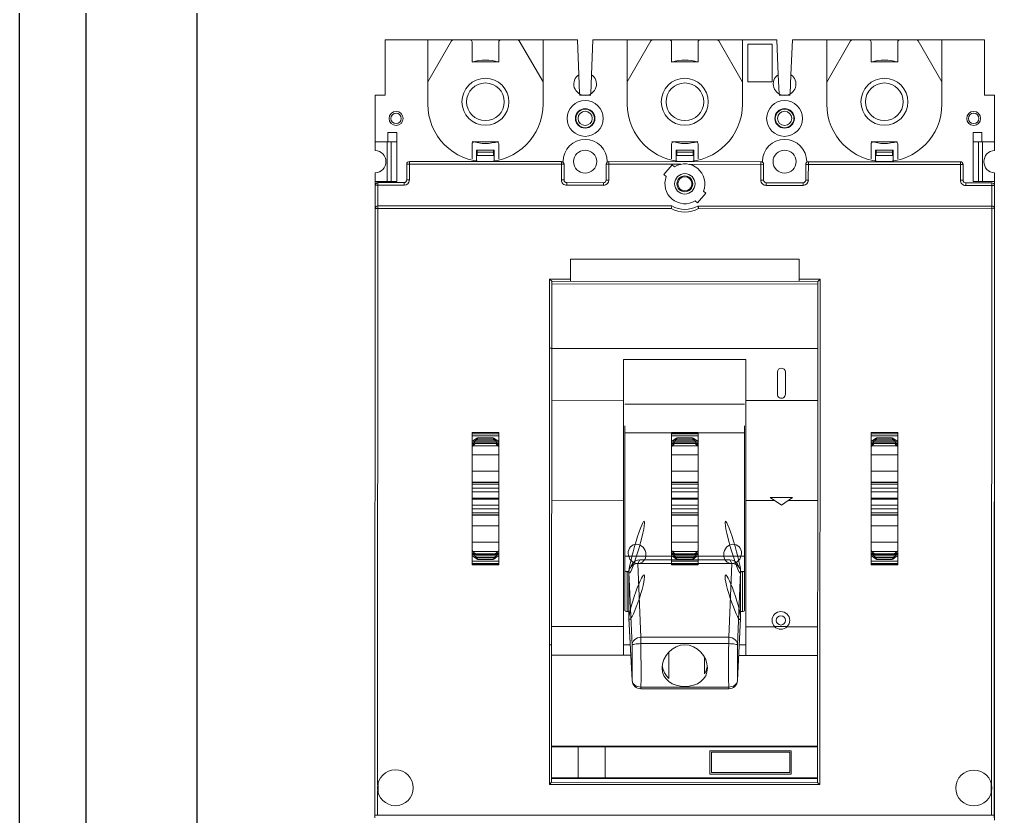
# Model space of a CAD drawing. Header units: millimetres. Extents: x -6000 to 26000, y -6000 to 26000.
# Drawn here: x 78.19 to 108.79, y -4424.96 to -4399.95 of the extents above; entities that cross this region are included whole.
import ezdxf

# ---------------------------------------------------------------- set-up
doc = ezdxf.new("R2010")
doc.units = ezdxf.units.MM
doc.header["$MEASUREMENT"] = 0
doc.layers.add('Чертеж и Рисунок_Ном._пера__21', color=7, linetype='Continuous', lineweight=30)
doc.layers.add('Чертеж и Рисунок_Ном._пера__7', color=7, linetype='Continuous', lineweight=15)

msp = doc.modelspace()

# ---------------------------------------------------------------- linework, layer by layer
at = {"layer": 'Чертеж и Рисунок_Ном._пера__21', "color": 7, "linetype": 'Continuous', "lineweight": 30}
for p, q in [((78.19, -4613.632), (78.19, -4363.252)), ((80.281, -4554.544), (80.281, -4371.272)), ((83.759, -4371.272), (83.759, -4554.544))]:
    msp.add_line(p, q, dxfattribs=at)
at = {"layer": 'Чертеж и Рисунок_Ном._пера__7', "color": 7, "linetype": 'Continuous', "lineweight": 15}
for p, q in [((89.666, -4400.588), (89.666, -4402.327)), ((89.666, -4400.588), (95.696, -4400.588)), ((91.002, -4400.588), (91.002, -4402.605)), ((91.002, -4401.913), (91.747, -4400.623)), ((93.873, -4400.623), (94.618, -4401.913)), ((94.618, -4400.588), (94.618, -4402.605)), ((95.696, -4400.588), (95.742, -4401.685)), ((96.138, -4401.685), (96.183, -4400.588)), ((96.183, -4400.588), (101.956, -4400.588)), ((97.261, -4400.588), (97.261, -4402.605)), ((97.261, -4401.91), (98.004, -4400.623)), ((100.131, -4400.623), (100.878, -4401.917)), ((100.878, -4400.588), (100.878, -4402.605)), ((101.956, -4400.588), (102.001, -4401.685)), ((102.399, -4401.685), (102.443, -4400.588)), ((102.443, -4400.588), (108.473, -4400.588)), ((103.521, -4400.588), (103.521, -4402.605)), ((103.521, -4401.918), (104.268, -4400.623)), ((106.395, -4400.623), (107.137, -4401.908)), ((107.137, -4400.588), (107.137, -4402.605)), ((108.473, -4400.588), (108.473, -4402.327)), ((92.393, -4400.658), (92.393, -4401.284)), ((93.227, -4400.658), (93.227, -4401.284)), ((98.65, -4400.658), (98.65, -4401.284)), ((99.485, -4400.658), (99.485, -4401.284)), ((101.045, -4400.727), (101.045, -4401.91)), ((101.81, -4400.727), (101.045, -4400.727)), ((101.81, -4401.91), (101.81, -4400.727)), ((104.914, -4400.658), (104.914, -4401.284)), ((105.749, -4400.658), (105.749, -4401.284)), ((93.227, -4401.284), (92.393, -4401.284)), ((99.485, -4401.284), (98.65, -4401.284)), ((105.749, -4401.284), (104.914, -4401.284)), ((95.74, -4401.685), (95.764, -4402.283)), ((96.115, -4402.284), (96.139, -4401.685)), ((102.001, -4401.685), (102.024, -4402.283)), ((102.375, -4402.284), (102.399, -4401.685)), ((101.045, -4401.91), (101.81, -4401.91)), ((89.353, -4402.327), (89.353, -4404.059)), ((89.353, -4402.327), (89.666, -4402.327)), ((96.114, -4402.327), (95.766, -4402.327)), ((102.373, -4402.327), (102.025, -4402.327)), ((108.786, -4402.327), (108.473, -4402.327)), ((108.786, -4404.059), (108.786, -4402.327)), ((89.75, -4403.495), (89.75, -4403.787)), ((89.75, -4403.495), (90.028, -4403.495)), ((90.028, -4403.495), (90.028, -4405.039)), ((108.111, -4405.039), (108.111, -4403.495)), ((108.389, -4403.495), (108.111, -4403.495)), ((108.389, -4403.787), (108.389, -4403.495)), ((89.353, -4403.787), (90.028, -4403.787)), ((89.729, -4405.039), (89.729, -4403.787)), ((89.854, -4405.039), (89.854, -4403.787)), ((92.393, -4404.329), (92.393, -4403.857)), ((92.462, -4403.787), (93.158, -4403.787)), ((93.227, -4403.857), (93.227, -4404.329)), ((98.65, -4404.329), (98.65, -4403.857)), ((98.72, -4403.787), (99.415, -4403.787)), ((99.485, -4403.857), (99.485, -4404.33)), ((104.914, -4404.33), (104.914, -4403.857)), ((104.984, -4403.787), (105.68, -4403.787)), ((105.749, -4403.857), (105.749, -4404.328)), ((108.786, -4403.787), (108.111, -4403.787)), ((108.285, -4405.039), (108.285, -4403.787)), ((108.41, -4405.039), (108.41, -4403.787)), ((92.532, -4404.052), (92.532, -4404.375)), ((93.088, -4404.052), (92.532, -4404.052)), ((93.088, -4404.121), (92.532, -4404.121)), ((92.553, -4404.052), (92.553, -4404.219)), ((92.553, -4404.219), (93.067, -4404.219)), ((93.067, -4404.219), (93.067, -4404.052)), ((93.088, -4404.411), (93.088, -4404.052)), ((98.791, -4404.052), (98.791, -4404.375)), ((99.348, -4404.052), (98.791, -4404.052)), ((99.348, -4404.121), (98.791, -4404.121)), ((98.812, -4404.052), (98.812, -4404.219)), ((98.812, -4404.219), (99.327, -4404.219)), ((99.327, -4404.219), (99.327, -4404.052)), ((99.348, -4404.374), (99.348, -4404.052)), ((105.051, -4404.052), (105.051, -4404.375)), ((105.607, -4404.052), (105.051, -4404.052)), ((105.607, -4404.121), (105.051, -4404.121)), ((105.072, -4404.052), (105.072, -4404.219)), ((105.072, -4404.219), (105.586, -4404.219)), ((105.586, -4404.219), (105.586, -4404.052)), ((105.607, -4404.374), (105.607, -4404.052)), ((90.341, -4404.987), (90.341, -4404.493)), ((95.279, -4404.495), (90.341, -4404.493)), ((90.425, -4404.41), (90.425, -4404.987)), ((90.425, -4404.41), (95.196, -4404.412)), ((95.196, -4404.989), (95.196, -4404.412)), ((95.244, -4404.413), (95.244, -4404.432)), ((95.279, -4404.495), (95.279, -4404.989)), ((96.601, -4404.99), (96.601, -4404.496)), ((98.939, -4404.497), (96.601, -4404.496)), ((96.635, -4404.433), (96.635, -4404.413)), ((96.684, -4404.412), (96.684, -4404.99)), ((96.684, -4404.412), (101.455, -4404.414)), ((98.672, -4404.512), (98.413, -4404.82)), ((98.745, -4404.573), (98.672, -4404.512)), ((101.539, -4404.498), (99.201, -4404.497)), ((101.455, -4404.992), (101.455, -4404.414)), ((101.504, -4404.413), (101.504, -4404.434)), ((101.539, -4404.498), (101.539, -4404.992)), ((102.86, -4404.992), (102.86, -4404.498)), ((107.798, -4404.501), (102.86, -4404.498)), ((102.895, -4404.435), (102.895, -4404.413)), ((102.944, -4404.415), (102.943, -4404.992)), ((102.944, -4404.415), (107.715, -4404.417)), ((107.715, -4404.994), (107.715, -4404.417)), ((107.798, -4404.501), (107.798, -4404.994)), ((89.353, -4404.767), (89.353, -4405.153)), ((98.413, -4404.82), (98.486, -4404.882)), ((108.786, -4405.162), (108.786, -4404.767)), ((89.345, -4424.996), (89.353, -4405.153)), ((89.353, -4405.039), (90.028, -4405.039)), ((90.258, -4405.154), (89.353, -4405.153)), ((89.437, -4405.07), (89.429, -4423.969)), ((89.437, -4405.07), (90.258, -4405.07)), ((90.258, -4405.154), (90.258, -4405.07)), ((90.341, -4404.987), (90.425, -4404.987)), ((95.196, -4404.989), (95.279, -4404.989)), ((95.363, -4405.072), (95.362, -4405.156)), ((96.517, -4405.156), (95.362, -4405.156)), ((95.363, -4405.072), (96.517, -4405.073)), ((96.517, -4405.156), (96.517, -4405.073)), ((96.601, -4404.99), (96.684, -4404.99)), ((101.455, -4404.992), (101.539, -4404.992)), ((101.622, -4405.075), (101.622, -4405.159)), ((101.622, -4405.075), (102.777, -4405.076)), ((102.777, -4405.159), (101.622, -4405.159)), ((102.777, -4405.159), (102.777, -4405.076)), ((102.86, -4404.992), (102.943, -4404.992)), ((107.715, -4404.994), (107.798, -4404.994)), ((107.882, -4405.078), (107.881, -4405.161)), ((108.786, -4405.162), (107.881, -4405.161)), ((107.882, -4405.078), (108.702, -4405.078)), ((108.786, -4405.039), (108.111, -4405.039)), ((108.694, -4423.977), (108.702, -4405.078)), ((108.777, -4425.004), (108.786, -4405.162)), ((99.467, -4405.706), (99.726, -4405.397)), ((99.726, -4405.397), (99.653, -4405.336)), ((99.715, -4405.411), (99.715, -4405.387)), ((89.437, -4405.8), (98.66, -4405.804)), ((99.394, -4405.644), (99.467, -4405.706)), ((99.478, -4405.805), (108.702, -4405.809)), ((98.638, -4405.888), (89.353, -4405.884)), ((99.5, -4405.888), (108.785, -4405.892)), ((108.786, -4425.078), (108.786, -4405.892)), ((95.481, -4407.474), (95.481, -4408.168)), ((102.658, -4407.474), (95.481, -4407.474)), ((102.658, -4408.171), (102.658, -4407.474)), ((94.819, -4423.955), (94.826, -4408.098)), ((94.895, -4408.167), (94.826, -4408.098)), ((94.826, -4408.098), (95.481, -4408.098)), ((94.895, -4408.167), (94.889, -4422.75)), ((94.895, -4408.167), (103.241, -4408.171)), ((103.241, -4408.254), (94.895, -4408.251)), ((102.658, -4408.101), (103.311, -4408.101)), ((103.24, -4411.905), (103.241, -4408.171)), ((103.241, -4408.171), (103.311, -4408.101)), ((103.311, -4408.101), (103.304, -4423.959)), ((94.825, -4410.268), (94.894, -4410.268)), ((94.894, -4410.274), (103.24, -4410.277)), ((97.147, -4411.902), (97.148, -4410.621)), ((100.987, -4410.623), (97.148, -4410.621)), ((100.987, -4410.623), (100.983, -4419.903)), ((101.974, -4411.71), (101.974, -4411.015)), ((102.224, -4411.015), (102.224, -4411.711)), ((94.894, -4411.901), (97.147, -4411.902)), ((97.144, -4419.902), (97.147, -4411.902)), ((103.24, -4411.905), (100.986, -4411.904)), ((103.234, -4423.889), (103.24, -4411.905)), ((100.945, -4412.018), (97.19, -4412.018)), ((97.19, -4418.505), (97.19, -4412.7)), ((100.945, -4418.505), (100.945, -4412.7)), ((92.393, -4417.058), (92.393, -4412.912)), ((92.393, -4412.912), (93.227, -4412.912)), ((92.393, -4412.916), (93.227, -4412.916)), ((93.227, -4412.951), (92.393, -4412.951)), ((93.227, -4412.952), (92.393, -4412.952)), ((92.393, -4413.02), (93.227, -4413.02)), ((92.407, -4413.185), (92.546, -4413.088)), ((92.526, -4413.137), (93.094, -4413.137)), ((92.546, -4413.088), (93.074, -4413.088)), ((92.564, -4413.079), (93.056, -4413.079)), ((93.074, -4413.088), (93.213, -4413.185)), ((93.227, -4413.262), (93.227, -4412.912)), ((100.945, -4412.919), (97.19, -4412.919)), ((98.65, -4417.058), (98.65, -4412.912)), ((98.65, -4412.912), (99.485, -4412.912)), ((98.65, -4412.916), (99.485, -4412.916)), ((99.485, -4412.951), (98.65, -4412.951)), ((99.485, -4412.952), (98.65, -4412.952)), ((98.65, -4413.02), (99.485, -4413.02)), ((98.664, -4413.185), (98.804, -4413.088)), ((98.784, -4413.137), (99.351, -4413.137)), ((98.804, -4413.088), (99.331, -4413.088)), ((98.822, -4413.079), (99.313, -4413.079)), ((99.331, -4413.088), (99.471, -4413.185)), ((99.485, -4413.262), (99.485, -4412.912)), ((104.914, -4412.912), (105.749, -4412.912)), ((104.914, -4417.058), (104.914, -4412.912)), ((104.914, -4412.916), (105.749, -4412.916)), ((105.749, -4412.951), (104.914, -4412.951)), ((105.749, -4412.952), (104.914, -4412.952)), ((104.914, -4413.02), (105.749, -4413.02)), ((104.929, -4413.185), (105.068, -4413.088)), ((105.048, -4413.137), (105.616, -4413.137)), ((105.068, -4413.088), (105.596, -4413.088)), ((105.086, -4413.079), (105.578, -4413.079)), ((105.596, -4413.088), (105.735, -4413.185)), ((105.749, -4413.262), (105.749, -4412.912)), ((92.393, -4413.185), (93.227, -4413.185)), ((92.393, -4413.234), (93.227, -4413.234)), ((92.393, -4413.235), (93.227, -4413.235)), ((92.393, -4413.326), (93.227, -4413.326)), ((92.407, -4413.185), (93.213, -4413.185)), ((92.482, -4413.259), (92.449, -4413.254)), ((93.171, -4413.254), (92.449, -4413.254)), ((93.171, -4413.254), (93.138, -4413.259)), ((93.227, -4413.262), (93.227, -4413.355)), ((93.227, -4413.355), (93.227, -4417.058)), ((98.65, -4413.185), (99.485, -4413.185)), ((98.65, -4413.234), (99.485, -4413.234)), ((98.65, -4413.235), (99.485, -4413.235)), ((98.65, -4413.326), (99.485, -4413.326)), ((98.664, -4413.185), (99.471, -4413.185)), ((99.428, -4413.254), (98.706, -4413.254)), ((98.74, -4413.259), (98.706, -4413.254)), ((99.428, -4413.254), (99.395, -4413.259)), ((99.485, -4413.262), (99.485, -4413.355)), ((99.485, -4413.355), (99.485, -4417.058)), ((104.914, -4413.185), (105.749, -4413.185)), ((104.914, -4413.234), (105.749, -4413.234)), ((104.914, -4413.235), (105.749, -4413.235)), ((104.914, -4413.326), (105.749, -4413.326)), ((104.929, -4413.185), (105.735, -4413.185)), ((105.693, -4413.254), (104.971, -4413.254)), ((105.004, -4413.259), (104.971, -4413.254)), ((105.693, -4413.254), (105.66, -4413.259)), ((105.749, -4413.262), (105.749, -4413.355)), ((105.749, -4413.355), (105.749, -4417.058)), ((93.227, -4413.616), (92.393, -4413.616)), ((99.485, -4413.616), (98.65, -4413.616)), ((105.749, -4413.616), (104.914, -4413.616)), ((92.393, -4414.126), (93.227, -4414.126)), ((98.65, -4414.126), (99.485, -4414.126)), ((104.914, -4414.126), (105.749, -4414.126)), ((92.393, -4414.471), (93.227, -4414.47)), ((93.227, -4414.471), (92.393, -4414.471)), ((92.393, -4414.475), (93.227, -4414.475)), ((92.393, -4414.534), (93.227, -4414.534)), ((92.393, -4414.662), (93.227, -4414.662)), ((98.65, -4414.47), (99.485, -4414.47)), ((99.485, -4414.471), (98.65, -4414.471)), ((98.65, -4414.475), (99.485, -4414.475)), ((98.65, -4414.534), (99.485, -4414.534)), ((98.65, -4414.662), (99.485, -4414.662)), ((104.914, -4414.47), (105.749, -4414.47)), ((105.749, -4414.475), (104.914, -4414.471)), ((104.914, -4414.475), (105.749, -4414.475)), ((104.914, -4414.534), (105.749, -4414.534)), ((104.914, -4414.662), (105.749, -4414.662)), ((92.393, -4414.776), (93.227, -4414.776)), ((93.227, -4414.966), (92.393, -4414.966)), ((98.65, -4414.776), (99.485, -4414.776)), ((99.485, -4414.966), (98.65, -4414.966)), ((102.445, -4414.952), (101.75, -4414.951)), ((101.75, -4414.951), (102.098, -4415.195)), ((102.098, -4415.195), (102.445, -4414.952)), ((104.914, -4414.776), (105.749, -4414.776)), ((105.749, -4414.966), (104.914, -4414.966)), ((93.227, -4415.005), (92.393, -4415.005)), ((92.393, -4415.195), (93.227, -4415.195)), ((92.393, -4415.308), (93.227, -4415.308)), ((94.892, -4415.039), (97.146, -4415.04)), ((99.485, -4415.005), (98.65, -4415.005)), ((98.65, -4415.195), (99.485, -4415.195)), ((98.65, -4415.308), (99.485, -4415.308)), ((100.985, -4415.041), (101.879, -4415.042)), ((102.316, -4415.042), (103.238, -4415.042)), ((105.749, -4415.005), (104.914, -4415.005)), ((104.914, -4415.195), (105.749, -4415.195)), ((104.914, -4415.308), (105.749, -4415.308)), ((92.393, -4415.436), (93.227, -4415.436)), ((92.393, -4415.499), (93.227, -4415.496)), ((93.227, -4415.499), (92.393, -4415.499)), ((92.393, -4415.5), (93.227, -4415.5)), ((98.65, -4415.436), (99.485, -4415.436)), ((98.65, -4415.496), (99.485, -4415.496)), ((99.485, -4415.499), (98.65, -4415.499)), ((98.65, -4415.5), (99.485, -4415.5)), ((104.914, -4415.436), (105.749, -4415.436)), ((104.914, -4415.496), (105.749, -4415.496)), ((105.749, -4415.5), (104.914, -4415.499)), ((104.914, -4415.5), (105.749, -4415.5)), ((92.393, -4415.844), (93.227, -4415.844)), ((98.65, -4415.844), (99.485, -4415.844)), ((104.914, -4415.844), (105.749, -4415.844)), ((93.227, -4416.354), (92.393, -4416.354)), ((99.485, -4416.354), (98.65, -4416.354)), ((105.749, -4416.354), (104.914, -4416.354)), ((92.393, -4416.644), (93.227, -4416.644)), ((92.393, -4416.735), (93.227, -4416.735)), ((92.393, -4416.736), (93.227, -4416.736)), ((92.393, -4416.785), (93.227, -4416.785)), ((92.547, -4416.882), (92.407, -4416.785)), ((92.407, -4416.785), (93.213, -4416.785)), ((92.45, -4416.715), (92.483, -4416.711)), ((93.17, -4416.715), (92.45, -4416.715)), ((92.527, -4416.833), (93.093, -4416.833)), ((93.073, -4416.882), (93.213, -4416.785)), ((93.227, -4416.708), (93.118, -4416.708)), ((93.118, -4416.708), (93.134, -4416.71)), ((93.17, -4416.715), (93.134, -4416.71)), ((100.945, -4416.79), (97.19, -4416.79)), ((98.65, -4416.644), (99.485, -4416.644)), ((98.65, -4416.735), (99.485, -4416.735)), ((98.65, -4416.736), (99.485, -4416.736)), ((98.65, -4416.785), (99.485, -4416.785)), ((98.804, -4416.882), (98.665, -4416.785)), ((98.665, -4416.785), (99.47, -4416.785)), ((98.707, -4416.715), (98.74, -4416.711)), ((99.428, -4416.715), (98.707, -4416.715)), ((98.784, -4416.833), (99.351, -4416.833)), ((99.33, -4416.882), (99.47, -4416.785)), ((99.485, -4416.708), (99.376, -4416.708)), ((99.376, -4416.708), (99.391, -4416.71)), ((99.428, -4416.715), (99.391, -4416.71)), ((104.914, -4416.644), (105.749, -4416.644)), ((104.914, -4416.735), (105.749, -4416.735)), ((104.914, -4416.736), (105.749, -4416.736)), ((104.914, -4416.785), (105.749, -4416.785)), ((104.929, -4416.785), (105.734, -4416.785)), ((105.069, -4416.882), (104.929, -4416.785)), ((104.972, -4416.715), (105.005, -4416.711)), ((105.692, -4416.715), (104.972, -4416.715)), ((105.049, -4416.833), (105.615, -4416.833)), ((105.595, -4416.882), (105.734, -4416.785)), ((105.749, -4416.708), (105.64, -4416.708)), ((105.64, -4416.708), (105.656, -4416.71)), ((105.692, -4416.715), (105.656, -4416.71)), ((92.393, -4416.95), (93.227, -4416.95)), ((93.227, -4417.018), (92.393, -4417.018)), ((93.227, -4417.019), (92.393, -4417.019)), ((92.393, -4417.054), (93.227, -4417.054)), ((92.393, -4417.058), (93.227, -4417.058)), ((92.547, -4416.882), (93.073, -4416.882)), ((92.565, -4416.891), (93.055, -4416.891)), ((97.418, -4417.038), (97.349, -4417.156)), ((97.589, -4417.024), (97.659, -4416.905)), ((97.691, -4419.329), (97.593, -4417.024)), ((97.593, -4417.024), (100.542, -4417.024)), ((97.659, -4416.905), (100.476, -4416.905)), ((98.65, -4416.95), (99.485, -4416.95)), ((99.485, -4417.018), (98.65, -4417.018)), ((99.485, -4417.019), (98.65, -4417.019)), ((98.65, -4417.054), (99.485, -4417.054)), ((98.65, -4417.058), (99.485, -4417.058)), ((98.804, -4416.882), (99.33, -4416.882)), ((98.822, -4416.891), (99.313, -4416.891)), ((100.542, -4417.024), (100.444, -4419.329)), ((100.476, -4416.905), (100.546, -4417.024)), ((100.786, -4417.156), (100.717, -4417.038)), ((104.914, -4416.95), (105.749, -4416.95)), ((105.749, -4417.018), (104.914, -4417.018)), ((105.749, -4417.019), (104.914, -4417.019)), ((104.914, -4417.054), (105.749, -4417.054)), ((104.914, -4417.058), (105.749, -4417.058)), ((105.069, -4416.882), (105.595, -4416.882)), ((105.087, -4416.891), (105.577, -4416.891)), ((97.315, -4417.275), (97.214, -4417.275)), ((97.259, -4417.281), (97.259, -4418.527)), ((97.259, -4417.281), (97.315, -4417.281)), ((97.315, -4417.282), (97.413, -4419.584)), ((97.315, -4418.737), (97.315, -4417.282)), ((100.722, -4419.584), (100.82, -4417.282)), ((100.921, -4417.275), (100.82, -4417.275)), ((100.82, -4417.281), (100.876, -4417.281)), ((100.82, -4418.737), (100.82, -4417.282)), ((100.876, -4418.527), (100.876, -4417.281)), ((97.315, -4418.527), (97.259, -4418.527)), ((100.876, -4418.527), (100.82, -4418.527)), ((97.413, -4420.677), (97.315, -4418.737)), ((97.315, -4418.748), (97.315, -4418.739)), ((97.315, -4418.748), (97.413, -4420.689)), ((100.82, -4418.737), (100.722, -4420.677)), ((100.722, -4420.689), (100.82, -4418.748)), ((100.82, -4418.739), (100.82, -4418.748)), ((97.144, -4419.001), (94.891, -4419)), ((101.887, -4419.003), (100.983, -4419.003)), ((101.878, -4418.993), (102.286, -4418.993)), ((102.277, -4419.003), (103.237, -4419.004)), ((94.89, -4419.573), (94.821, -4419.573)), ((97.144, -4419.573), (97.357, -4419.573)), ((97.691, -4419.329), (97.691, -4419.535)), ((97.691, -4419.329), (100.444, -4419.329)), ((97.691, -4419.535), (100.444, -4419.535)), ((100.444, -4419.535), (100.444, -4419.329)), ((100.778, -4419.574), (100.983, -4419.575)), ((98.566, -4420.631), (98.566, -4419.807)), ((94.89, -4419.901), (97.373, -4419.902)), ((99.688, -4419.986), (99.688, -4420.485)), ((100.762, -4419.903), (103.236, -4419.904)), ((97.413, -4420.677), (97.413, -4420.689)), ((100.722, -4420.677), (100.722, -4420.689)), ((100.444, -4420.901), (97.691, -4420.901)), ((97.691, -4420.901), (97.691, -4420.953)), ((100.444, -4420.953), (97.691, -4420.953)), ((100.444, -4420.953), (100.444, -4420.901)), ((94.889, -4422.75), (94.888, -4423.886)), ((94.889, -4422.75), (103.235, -4422.754)), ((94.889, -4422.773), (103.235, -4422.776)), ((95.723, -4423.747), (95.723, -4422.773)), ((96.572, -4423.747), (96.572, -4422.773)), ((99.855, -4422.9), (99.854, -4423.63)), ((102.4, -4422.901), (99.855, -4422.9)), ((102.366, -4422.941), (99.904, -4422.941)), ((99.904, -4422.941), (99.904, -4423.581)), ((102.366, -4423.581), (102.366, -4422.941)), ((102.4, -4423.631), (102.4, -4422.901)), ((94.888, -4423.746), (103.234, -4423.75)), ((94.888, -4423.769), (103.234, -4423.772)), ((99.854, -4423.63), (102.4, -4423.631)), ((99.904, -4423.581), (102.366, -4423.581)), ((89.429, -4424.145), (89.428, -4424.913)), ((89.448, -4424.187), (89.448, -4423.927)), ((94.888, -4423.886), (94.819, -4423.955)), ((103.304, -4423.959), (94.819, -4423.955)), ((94.888, -4423.886), (103.234, -4423.889)), ((103.234, -4423.889), (103.304, -4423.959)), ((108.676, -4423.938), (108.676, -4424.192)), ((108.694, -4424.921), (108.694, -4424.154)), ((89.345, -4424.912), (108.777, -4424.921))]:
    msp.add_line(p, q, dxfattribs=at)
at = {"layer": 'Чертеж и Рисунок_Ном._пера__7', "color": 7, "linetype": 'Continuous', "lineweight": 15, "flags": 128}
for points in [[(98.66, -4405.804), (98.658, -4405.814), (98.654, -4405.829), (98.65, -4405.842), (98.646, -4405.856), (98.642, -4405.872), (98.638, -4405.888)], [(99.478, -4405.805), (99.481, -4405.815), (99.485, -4405.829), (99.488, -4405.842), (99.492, -4405.857), (99.496, -4405.872), (99.5, -4405.888)], [(92.526, -4413.137), (92.504, -4413.163), (92.486, -4413.185), (92.472, -4413.204), (92.461, -4413.219), (92.453, -4413.232), (92.448, -4413.241), (92.446, -4413.253)], [(92.565, -4413.085), (92.557, -4413.099), (92.549, -4413.109), (92.539, -4413.122), (92.526, -4413.137)], [(92.566, -4413.08), (92.546, -4413.088)], [(98.784, -4413.137), (98.762, -4413.163), (98.743, -4413.185), (98.729, -4413.204), (98.718, -4413.219), (98.71, -4413.232), (98.705, -4413.241), (98.703, -4413.253)], [(98.823, -4413.085), (98.814, -4413.099), (98.807, -4413.109), (98.797, -4413.122), (98.784, -4413.137)], [(98.824, -4413.08), (98.804, -4413.088)], [(105.048, -4413.137), (105.026, -4413.163), (105.008, -4413.185), (104.994, -4413.204), (104.983, -4413.219), (104.975, -4413.232), (104.97, -4413.241), (104.968, -4413.253)], [(105.087, -4413.085), (105.079, -4413.099), (105.071, -4413.109), (105.061, -4413.122), (105.048, -4413.137)], [(105.088, -4413.08), (105.068, -4413.088)], [(92.393, -4413.353), (92.419, -4413.324), (92.45, -4413.291), (92.482, -4413.259)], [(92.482, -4413.259), (92.468, -4413.261), (92.445, -4413.261), (92.43, -4413.262), (92.413, -4413.262), (92.393, -4413.262)], [(93.227, -4413.353), (93.217, -4413.341), (93.204, -4413.326), (93.189, -4413.31), (93.172, -4413.293), (93.155, -4413.276), (93.138, -4413.259)], [(93.138, -4413.259), (93.152, -4413.261), (93.175, -4413.261), (93.19, -4413.262), (93.207, -4413.262), (93.227, -4413.262)], [(93.227, -4413.353), (93.212, -4413.336), (93.207, -4413.315), (93.213, -4413.29), (93.227, -4413.262)], [(98.65, -4413.353), (98.676, -4413.324), (98.707, -4413.291), (98.74, -4413.259)], [(98.74, -4413.259), (98.725, -4413.261), (98.703, -4413.261), (98.688, -4413.262), (98.67, -4413.262), (98.65, -4413.262)], [(99.485, -4413.353), (99.474, -4413.341), (99.461, -4413.326), (99.446, -4413.31), (99.43, -4413.293), (99.413, -4413.276), (99.395, -4413.259)], [(99.395, -4413.259), (99.41, -4413.261), (99.432, -4413.261), (99.447, -4413.262), (99.465, -4413.262), (99.485, -4413.262)], [(99.485, -4413.353), (99.47, -4413.336), (99.465, -4413.315), (99.47, -4413.29), (99.485, -4413.262)], [(105.004, -4413.259), (104.989, -4413.261), (104.967, -4413.261), (104.952, -4413.262), (104.934, -4413.262), (104.914, -4413.262)], [(104.915, -4413.353), (104.94, -4413.324), (104.972, -4413.291), (105.004, -4413.259)], [(105.749, -4413.353), (105.738, -4413.341), (105.725, -4413.326), (105.711, -4413.31), (105.694, -4413.293), (105.677, -4413.276), (105.66, -4413.259)], [(105.66, -4413.259), (105.674, -4413.261), (105.696, -4413.261), (105.712, -4413.262), (105.729, -4413.262), (105.749, -4413.262)], [(105.749, -4413.353), (105.734, -4413.336), (105.729, -4413.315), (105.734, -4413.29), (105.749, -4413.262)], [(92.393, -4416.616), (92.419, -4416.646), (92.45, -4416.679), (92.483, -4416.711)], [(92.483, -4416.711), (92.468, -4416.709), (92.446, -4416.709), (92.431, -4416.708), (92.413, -4416.708), (92.393, -4416.708)], [(92.45, -4416.715), (92.449, -4416.729), (92.454, -4416.738), (92.461, -4416.751), (92.472, -4416.766), (92.487, -4416.785), (92.505, -4416.807), (92.527, -4416.833)], [(92.566, -4416.884), (92.557, -4416.87), (92.549, -4416.86), (92.54, -4416.847), (92.527, -4416.833)], [(93.054, -4416.884), (93.063, -4416.87), (93.071, -4416.86), (93.08, -4416.847), (93.093, -4416.833)], [(93.17, -4416.715), (93.171, -4416.729), (93.166, -4416.738), (93.159, -4416.751), (93.148, -4416.766), (93.133, -4416.785), (93.115, -4416.807), (93.093, -4416.833)], [(93.134, -4416.71), (93.163, -4416.685), (93.196, -4416.654), (93.227, -4416.621)], [(93.208, -4416.708), (93.187, -4416.698), (93.176, -4416.696), (93.166, -4416.694), (93.147, -4416.698), (93.134, -4416.71)], [(98.65, -4416.616), (98.676, -4416.646), (98.708, -4416.679), (98.74, -4416.711)], [(98.74, -4416.711), (98.726, -4416.709), (98.703, -4416.709), (98.688, -4416.708), (98.67, -4416.708), (98.65, -4416.708)], [(98.707, -4416.715), (98.706, -4416.729), (98.711, -4416.738), (98.719, -4416.751), (98.73, -4416.766), (98.744, -4416.785), (98.762, -4416.807), (98.784, -4416.833)], [(98.823, -4416.884), (98.814, -4416.87), (98.807, -4416.86), (98.797, -4416.847), (98.784, -4416.833)], [(99.312, -4416.884), (99.32, -4416.87), (99.328, -4416.86), (99.338, -4416.847), (99.351, -4416.833)], [(99.428, -4416.715), (99.429, -4416.729), (99.424, -4416.738), (99.416, -4416.751), (99.405, -4416.766), (99.391, -4416.785), (99.373, -4416.807), (99.351, -4416.833)], [(99.391, -4416.71), (99.42, -4416.685), (99.453, -4416.654), (99.485, -4416.621)], [(99.465, -4416.708), (99.444, -4416.698), (99.434, -4416.696), (99.423, -4416.694), (99.404, -4416.698), (99.391, -4416.71)], [(104.914, -4416.616), (104.941, -4416.646), (104.972, -4416.679), (105.005, -4416.711)], [(105.005, -4416.711), (104.99, -4416.709), (104.968, -4416.709), (104.952, -4416.708), (104.935, -4416.708), (104.914, -4416.708)], [(104.972, -4416.715), (104.97, -4416.729), (104.975, -4416.738), (104.983, -4416.751), (104.994, -4416.766), (105.008, -4416.785), (105.026, -4416.807), (105.049, -4416.833)], [(105.087, -4416.884), (105.079, -4416.87), (105.071, -4416.86), (105.061, -4416.847), (105.049, -4416.833)], [(105.576, -4416.884), (105.585, -4416.87), (105.592, -4416.86), (105.602, -4416.847), (105.615, -4416.833)], [(105.692, -4416.715), (105.693, -4416.729), (105.688, -4416.738), (105.68, -4416.751), (105.67, -4416.766), (105.655, -4416.785), (105.637, -4416.807), (105.615, -4416.833)], [(105.656, -4416.71), (105.685, -4416.685), (105.717, -4416.654), (105.749, -4416.621)], [(105.73, -4416.708), (105.709, -4416.698), (105.698, -4416.696), (105.687, -4416.694), (105.669, -4416.698), (105.656, -4416.71)], [(92.547, -4416.882), (92.561, -4416.89)], [(93.073, -4416.882), (93.059, -4416.89)], [(97.589, -4417.024), (97.517, -4417.033), (97.45, -4417.059), (97.392, -4417.101), (97.349, -4417.156)], [(97.418, -4417.038), (97.461, -4416.983), (97.488, -4416.96), (97.518, -4416.941), (97.586, -4416.914), (97.659, -4416.905)], [(98.804, -4416.882), (98.818, -4416.89)], [(99.33, -4416.882), (99.316, -4416.89)], [(100.476, -4416.905), (100.549, -4416.914), (100.616, -4416.941), (100.647, -4416.96), (100.674, -4416.983), (100.717, -4417.038)], [(100.546, -4417.024), (100.618, -4417.033), (100.685, -4417.059), (100.743, -4417.101), (100.786, -4417.156)], [(105.069, -4416.882), (105.083, -4416.89)], [(105.595, -4416.882), (105.581, -4416.89)], [(97.19, -4417.25), (97.196, -4417.264), (97.214, -4417.275)], [(100.921, -4417.275), (100.931, -4417.27), (100.944, -4417.258)], [(97.214, -4418.521), (97.196, -4418.513)], [(100.944, -4418.509), (100.921, -4418.521)], [(97.413, -4419.584), (97.418, -4419.535), (97.434, -4419.487), (97.459, -4419.443), (97.494, -4419.404), (97.584, -4419.349), (97.691, -4419.329)], [(97.413, -4419.584), (97.419, -4419.575), (97.435, -4419.566), (97.447, -4419.562), (97.461, -4419.558), (97.495, -4419.551), (97.537, -4419.544), (97.585, -4419.54), (97.637, -4419.537), (97.691, -4419.535)], [(97.413, -4419.584), (97.415, -4420.195), (97.415, -4420.463), (97.413, -4420.677)], [(98.358, -4420.298), (98.372, -4420.165), (98.413, -4420.034), (98.479, -4419.91), (98.566, -4419.798), (98.672, -4419.704), (98.793, -4419.631), (98.927, -4419.584), (99.067, -4419.568), (99.208, -4419.584), (99.342, -4419.631), (99.463, -4419.704), (99.569, -4419.798), (99.656, -4419.91), (99.722, -4420.034), (99.763, -4420.165), (99.777, -4420.298)], [(100.444, -4419.535), (100.443, -4419.728), (100.441, -4420.298)], [(100.444, -4419.329), (100.551, -4419.349), (100.641, -4419.404), (100.675, -4419.443), (100.701, -4419.487), (100.717, -4419.535), (100.722, -4419.584)], [(100.722, -4419.584), (100.716, -4419.575), (100.7, -4419.566), (100.688, -4419.562), (100.674, -4419.558), (100.639, -4419.551), (100.597, -4419.544), (100.55, -4419.54), (100.498, -4419.537), (100.444, -4419.535)], [(100.722, -4420.677), (100.72, -4420.463), (100.719, -4420.195), (100.722, -4419.584)], [(97.691, -4420.901), (97.693, -4420.633), (97.694, -4420.298)], [(99.777, -4420.298), (99.763, -4420.426), (99.722, -4420.542), (99.656, -4420.643), (99.569, -4420.727), (99.463, -4420.794), (99.342, -4420.842), (99.208, -4420.871), (99.067, -4420.881), (98.927, -4420.871), (98.793, -4420.842), (98.672, -4420.794), (98.566, -4420.728), (98.479, -4420.643), (98.413, -4420.542), (98.372, -4420.426), (98.358, -4420.298)], [(98.566, -4420.631), (98.488, -4420.546), (98.427, -4420.45), (98.385, -4420.346), (98.362, -4420.236)], [(99.763, -4420.294), (99.734, -4420.392), (99.688, -4420.485)], [(100.441, -4420.298), (100.442, -4420.633), (100.444, -4420.901)], [(97.413, -4420.689), (97.422, -4420.731), (97.439, -4420.771), (97.466, -4420.807), (97.501, -4420.839), (97.542, -4420.865), (97.589, -4420.885), (97.691, -4420.901)], [(100.444, -4420.901), (100.546, -4420.885), (100.593, -4420.865), (100.634, -4420.839), (100.669, -4420.807), (100.695, -4420.771), (100.713, -4420.731), (100.722, -4420.689)]]:
    msp.add_lwpolyline(points, dxfattribs=at)
at = {"layer": 'Чертеж и Рисунок_Ном._пера__7', "color": 7, "linetype": 'Continuous', "lineweight": 15}
for points in [[(92.393, -4413.355), (92.409, -4413.336), (92.435, -4413.308), (92.484, -4413.26)], [(93.137, -4413.26), (93.183, -4413.306), (93.218, -4413.344)], [(98.65, -4413.355), (98.666, -4413.336), (98.692, -4413.308), (98.741, -4413.26)], [(99.394, -4413.26), (99.44, -4413.306), (99.475, -4413.344)], [(104.914, -4413.355), (104.931, -4413.336), (104.957, -4413.308), (105.005, -4413.26)], [(105.658, -4413.26), (105.705, -4413.306), (105.74, -4413.344)], [(92.484, -4416.71), (92.435, -4416.662), (92.409, -4416.633), (92.393, -4416.614)], [(93.227, -4416.62), (93.18, -4416.667), (93.141, -4416.703)], [(98.742, -4416.71), (98.693, -4416.662), (98.667, -4416.633), (98.65, -4416.614)], [(99.485, -4416.62), (99.437, -4416.667), (99.398, -4416.703)], [(105.006, -4416.71), (104.957, -4416.662), (104.931, -4416.633), (104.914, -4416.614)], [(105.749, -4416.62), (105.702, -4416.667), (105.663, -4416.703)]]:
    msp.add_lwpolyline(points, dxfattribs=at)
for centre, radius in [((92.81, -4402.536), 0.737), ((99.067, -4402.536), 0.737), ((105.332, -4402.536), 0.737), ((92.81, -4402.536), 0.591), ((99.07, -4402.536), 0.591), ((105.329, -4402.536), 0.591), ((95.94, -4403.057), 0.563), ((95.94, -4403.057), 0.306), ((95.94, -4403.057), 0.292), ((102.199, -4403.057), 0.563), ((102.199, -4403.057), 0.306), ((102.199, -4403.057), 0.292), ((90.007, -4403.057), 0.219), ((90.007, -4403.057), 0.163), ((95.94, -4403.057), 0.223), ((102.199, -4403.057), 0.223), ((108.132, -4403.057), 0.219), ((108.132, -4403.057), 0.163), ((95.94, -4404.413), 0.362), ((102.199, -4404.413), 0.362), ((99.069, -4405.109), 0.32), ((99.069, -4405.109), 0.25), ((99.07, -4405.109), 0.223), ((102.082, -4418.805), 0.278), ((102.082, -4418.805), 0.146), ((89.985, -4424.057), 0.563), ((108.138, -4424.065), 0.563)]:
    msp.add_circle(centre, radius, dxfattribs=at)
for centre, radius, start, end in [((91.807, -4400.658), 0.0696, 90, 150), ((92.323, -4400.658), 0.0695, 0, 90), ((93.297, -4400.658), 0.0696, 90, 180), ((93.813, -4400.658), 0.0695, 30, 90), ((98.064, -4400.658), 0.0696, 90, 150), ((98.581, -4400.658), 0.0696, 0, 90), ((99.554, -4400.658), 0.0695, 90, 180), ((100.071, -4400.658), 0.0696, 30, 90), ((104.329, -4400.658), 0.0696, 90, 150), ((104.845, -4400.658), 0.0696, 0, 90), ((105.819, -4400.658), 0.0696, 90, 180), ((106.335, -4400.658), 0.0695, 30, 90), ((92.81, -4402.536), 1.308, 71.7169, 108.0924), ((99.07, -4402.536), 1.308, 71.7169, 108.0924), ((105.329, -4402.536), 1.308, 71.7169, 108.0924), ((95.94, -4401.979), 0.355, 123.9745, 56.0255), ((102.199, -4401.979), 0.355, 123.9745, 56.0255), ((92.81, -4402.605), 1.808, 180, 0), ((99.07, -4402.605), 1.808, 180, 0), ((105.329, -4402.605), 1.808, 180, 0), ((92.462, -4403.857), 0.0696, 90, 180), ((92.81, -4402.536), 1.308, 251.7169, 288.0924), ((93.158, -4403.857), 0.0696, 0, 90), ((95.94, -4404.413), 0.695, 0, 180), ((98.72, -4403.857), 0.0696, 90, 180), ((99.07, -4402.536), 1.308, 251.7169, 288.0924), ((99.415, -4403.857), 0.0696, 0, 90), ((102.199, -4404.413), 0.696, 0, 180), ((104.984, -4403.857), 0.0696, 90, 180), ((105.329, -4402.536), 1.308, 251.7169, 288.0924), ((105.68, -4403.857), 0.0696, 0, 90), ((89.333, -4404.413), 0.355, 273.3723, 86.6277), ((108.807, -4404.413), 0.355, 93.3723, 266.6277), ((90.425, -4404.493), 0.0835, 89.975, 179.975), ((95.196, -4404.495), 0.0835, 359.975, 89.975), ((96.684, -4404.496), 0.0835, 89.975, 179.975), ((99.07, -4405.109), 0.626, 338.7724, 121.1777), ((101.455, -4404.498), 0.0835, 359.975, 89.975), ((102.944, -4404.499), 0.0835, 89.975, 179.975), ((107.715, -4404.501), 0.0835, 359.975, 89.975), ((99.07, -4405.109), 0.626, 158.7724, 301.1777), ((89.437, -4405.153), 0.0835, 89.975, 179.975), ((90.258, -4404.987), 0.167, 269.975, 359.975), ((90.258, -4404.987), 0.0835, 269.975, 359.975), ((95.363, -4404.989), 0.167, 179.975, 269.975), ((95.363, -4404.989), 0.0835, 179.975, 269.975), ((96.517, -4404.99), 0.167, 269.975, 359.975), ((96.517, -4404.99), 0.0835, 269.975, 359.975), ((101.622, -4404.992), 0.167, 179.975, 269.975), ((101.622, -4404.992), 0.0835, 179.975, 269.975), ((102.777, -4404.992), 0.167, 269.975, 359.975), ((102.777, -4404.992), 0.0835, 269.975, 359.975), ((107.882, -4404.994), 0.167, 179.975, 269.975), ((107.882, -4404.994), 0.0835, 179.975, 269.975), ((108.702, -4405.162), 0.0835, 359.975, 89.975), ((89.437, -4405.884), 0.0835, 89.975, 179.975), ((99.07, -4405.109), 0.807, 239.5247, 300.4253), ((108.702, -4405.892), 0.0835, 359.975, 89.975), ((99.07, -4405.109), 0.89, 241.0205, 298.931), ((102.099, -4411.015), 0.125, 359.975, 179.975), ((102.099, -4411.71), 0.125, 179.975, 359.975), ((91.856, -4412.395), 0.964, 303.8767, 304.8868), ((93.73, -4412.445), 0.903, 235.0935, 236.1734), ((98.113, -4412.395), 0.964, 303.8767, 304.8868), ((99.987, -4412.445), 0.903, 235.0935, 236.1734), ((104.377, -4412.395), 0.964, 303.8767, 304.8868), ((106.252, -4412.445), 0.903, 235.0935, 236.1734), ((93.726, -4417.521), 0.897, 123.767, 124.9092), ((99.983, -4417.521), 0.897, 123.767, 124.9092), ((106.248, -4417.521), 0.897, 123.767, 124.9092), ((97.564, -4417.282), 0.249, 149.6746, 179.591), ((100.571, -4417.282), 0.249, 0.4094, 30.325), ((-3.847, -4420.31), 101.54, 0.00682, 0.43742), ((99.165, -4420.166), 0.611, 347.9, 351.5269), ((97.596, -4420.674), 0.183, 181.0477, 184.8004), ((97.691, -4420.675), 0.278, 182.8848, 270), ((100.444, -4420.675), 0.278, 270, 357.1152), ((100.539, -4420.674), 0.183, 355.1996, 358.9522)]:
    msp.add_arc(centre, radius, start, end, dxfattribs=at)
for centre, major_axis, ratio, start_param, end_param in [((93.158, -4413.183), (0.104, -0.104), 0.104358, 2.612368, 4.155577), ((92.966, -4413.046), (0.208, -0.208), 0.104358, 6.205129, 7.29717), ((99.415, -4413.183), (0.104, -0.104), 0.104358, 2.612368, 4.155577), ((99.223, -4413.046), (0.208, -0.208), 0.104358, 6.205129, 7.29717), ((105.68, -4413.183), (0.104, -0.104), 0.104358, 2.612368, 4.155577), ((105.488, -4413.046), (0.208, -0.208), 0.104358, 6.205129, 7.29717), ((97.259, -4417.253), (0.0695, 0), 0.4003, 4.007444, 4.712389), ((100.876, -4417.253), (0.0696, 0), 0.4003, 4.712389, 5.417334), ((97.259, -4418.502), (0.0695, 0), 0.357185, 4.007444, 4.712389), ((100.876, -4418.502), (0.0695, 0), 0.357185, 4.712389, 5.417334)]:
    msp.add_ellipse(centre, major_axis=major_axis, ratio=ratio, start_param=start_param, end_param=end_param, dxfattribs=at)
for centre, major_axis, ratio in [((97.56, -4416.506), (0.235, 0.818), 0.087343), ((100.575, -4416.506), (-0.235, 0.818), 0.087343), ((97.569, -4416.72), (-0.118, 0.285), 0.886786), ((100.566, -4416.72), (0.118, 0.285), 0.886786), ((97.56, -4418.082), (0.231, 0.703), 0.115416), ((100.575, -4418.082), (-0.231, 0.703), 0.115416)]:
    msp.add_ellipse(centre, major_axis=major_axis, ratio=ratio, dxfattribs=at)

doc.saveas('drawing.dxf')
